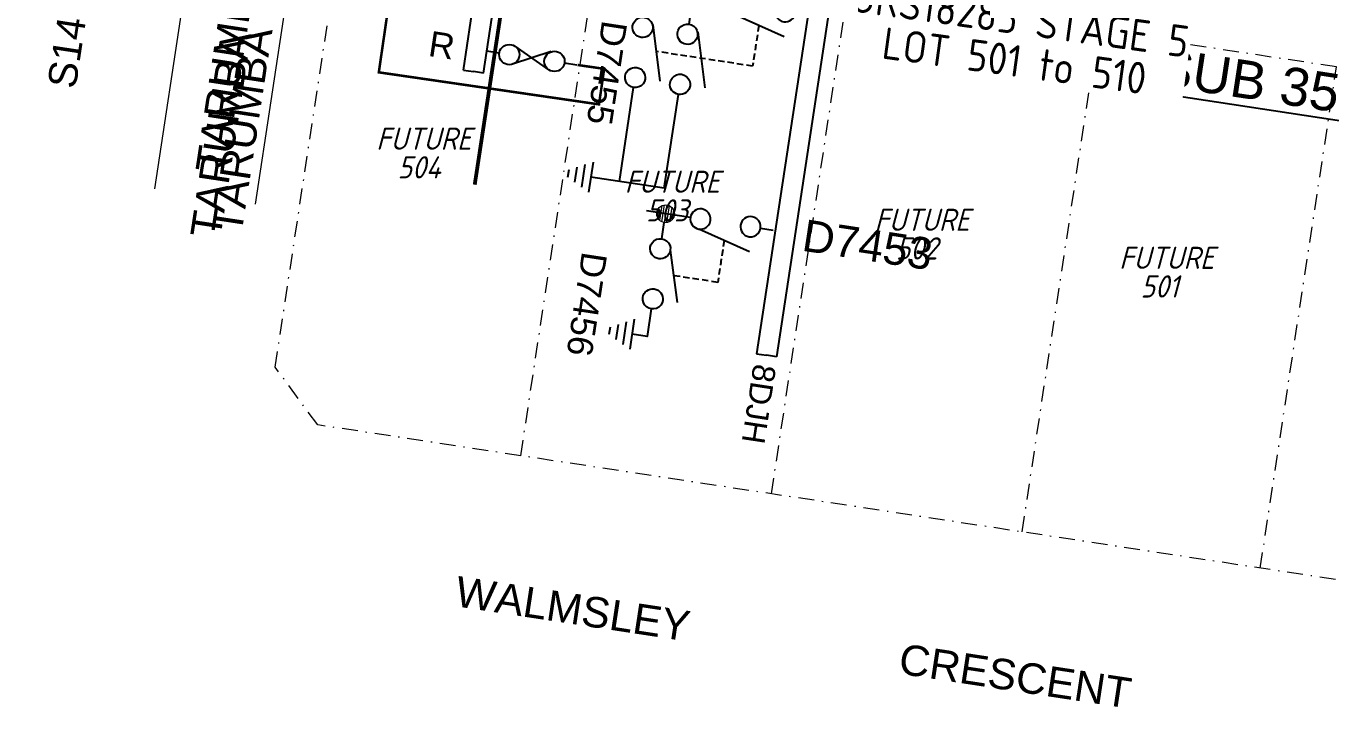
# Model space of a CAD drawing. Header units: metres. Extents: x 277548 to 280124, y 6243677 to 6246862.
# Drawn here: x 278800.7 to 278903.6, y 6244935.4 to 6244989.1 of the extents above; entities that cross this region are included whole.
import ezdxf
from ezdxf.enums import TextEntityAlignment as Align

# ---------------------------------------------------------------- set-up
doc = ezdxf.new("R2010")
doc.units = ezdxf.units.M
for name, pattern in [('A', [0]), ('Cable New OH', [6, 4, -2]), ('CENTERX2', [4, 2.5, -0.5, 0.5, -0.5]), ('DASHDOT2', [0.5, 0.25, -0.125, 0, -0.125]), ('DASHED', [0.75, 0.5, -0.25]), ('DIVIDE', [1.25, 0.5, -0.25, 0, -0.25, 0, -0.25])]:
    doc.linetypes.add(name, pattern=pattern)
doc.layers.get('0').update_dxf_attribs({"color": 6})
for name, color, linetype, lineweight, true_color in [('_User ZKERB-3-1', 7, 'Continuous', 0, 0x949494), ('_User ZROAD NAMES', 7, 'Continuous', 0, 0xa50000), ('_User ZSTG4-1-1', 7, 'Continuous', 0, 0x0000f0), ('_User ZSTG5-1-1', 7, 'Continuous', 0, 0x0000f0)]:
    doc.layers.add(name, color=color, linetype=linetype, lineweight=lineweight, true_color=true_color)
doc.layers.add('_User ZSTG5-1-5', color=7, linetype='Continuous', lineweight=0)
for name, color, linetype in [('Equip_HV_NEW', 2, 'Continuous'), ('Equip_LV_NEW', 2, 'Continuous'), ('Mains_HV_NEW_U72', 2, 'Continuous'), ('Mains_LV_NEW_T84', 2, 'Continuous'), ('Notes', 7, 'Continuous'), ('Notes_HV_MISC', 7, 'Continuous'), ('Notes_LV_MISC', 7, 'Continuous'), ('Sub_LV_NEW', 2, 'Continuous')]:
    doc.layers.add(name, color=color, linetype=linetype)
doc.styles.add('ARIAL', font='arial.ttf', dxfattribs={"height": 2})
doc.styles.add('iecARIAL', font='arial.ttf', dxfattribs={"height": 2})
doc.styles.add('ieISOCP', font='isocp.shx')
doc.styles.add('IESYMBOL1', font='isocp.shx')
doc.styles.get("Standard").update_dxf_attribs({"font": 'arial.ttf'})
doc.styles.add('SWG_LABEL', font='arial.ttf')
doc.styles.add('SWITCH_LABEL', font='arial.ttf', dxfattribs={"height": 2.5})
doc.linetypes.add('Cable New UG', pattern='A,7,-0.25,["x",Standard,S=2,R=0,X=0.2,Y=-0.8],-2.1', length=9.35)

# ---------------------------------------------------------------- blocks, each defined once
blk = doc.blocks.new('SWG_SIE_TRF_NOES_NEW')
for p, q in [((7.01, 0.8), (2.79, 1.95)), ((14.68, 0), (20.54, 0))]:
    blk.add_line(p, q)
at = {"linetype": 'DASHED'}
blk.add_lwpolyline([(4.9, 1.38), (4.9, 4.64), (12.61, 4.64)], dxfattribs=at)
for points in [[(2.2, 0.01), (1.2, 0.01)], [(19.54, -0.75), (20.54, 0), (19.54, 0.75)], [(7.8, 0), (9.45, 0)]]:
    blk.add_lwpolyline(points)
for points in [[(3, -0.79, 1), (3, 0.81, 1)], [(7, -0.8, 1), (7, 0.8, 1)]]:
    blk.add_lwpolyline(points, format="xyb", close=True)
at = {"flags": 1}
blk.add_attdef('Z', (0, 0), '', height=0.2, dxfattribs=at)
at = {"style": 'SWITCH_LABEL', "flags": 9}
blk.add_attdef('STREET_CODE', text='', height=0.2, dxfattribs=at).set_placement((0, -0.2), align=Align.MIDDLE_LEFT)
at = {"flags": 9}
for tag, p in [('ORIENTATION', (0, -0.4)), ('SUBURB', (0, -1)), ('PARENT', (0, -0.6)), ('USAGE', (0, -0.8)), ('STREETNAME', (0, -1.2)), ('OPERATED_BY', (0, -2.11)), ('LOCATION', (0, -1.4)), ('NOTES', (0, -1.6)), ('OWNED_BY', (0, -1.89)), ('MAINTAINED_BY', (0, -2.32))]:
    blk.add_attdef(tag, text='', height=0.2, dxfattribs=at).set_placement(p, align=Align.MIDDLE_LEFT)
blk = doc.blocks.new('SWG_FUSE_NEW')
for points in [[(1.15, 0.72), (4.04, -0.71)], [(1.16, -0.72), (4.04, 0.73)]]:
    blk.add_lwpolyline(points)
for centre in [(0.8, 0), (4.4, 0.01)]:
    blk.add_circle(centre, 0.8)
blk = doc.blocks.new('SWG_SIE_TRF_NEW')
at = {"linetype": 'CENTERX2'}
blk.add_blockref('SWG_SIE_TRF_NOES_NEW', (0, 0), dxfattribs=at)
at = {"linetype": 'CENTERX2', "rotation": 180}
blk.add_blockref('SWG_FUSE_NEW', (14.68, 0), dxfattribs=at)
at = {"style": 'IESYMBOL1'}
blk.add_text('TRF', height=2.5, rotation=89.9826, dxfattribs=at).set_placement((22.51, -0.05), align=Align.MIDDLE_CENTER)
blk = doc.blocks.new('SWG_SIE_SU_NEW')
blk.add_line((5.81, 0.79), (1.59, 1.94))
at = {"linetype": 'A', "lineweight": 0}
for p, q in [((7.98, 0.35), (7.98, -0.37)), ((8.18, -0.58), (8.18, 0.56)), ((8.38, 0.66), (8.38, -0.68)), ((8.58, -0.71), (8.58, 0.69)), ((8.78, 0.66), (8.78, -0.68)), ((8.98, -0.59), (8.98, 0.56)), ((9.18, 0.35), (9.18, -0.38))]:
    blk.add_line(p, q, dxfattribs=at)
at = {"linetype": 'DASHED'}
blk.add_lwpolyline([(3.7, 1.36), (3.7, 4.73), (7.22, 4.73)], dxfattribs=at)
for points in [[(1, 0), (0, 0)], [(6.6, -0.01), (10.1, -0.01)]]:
    blk.add_lwpolyline(points)
for points in [[(1.8, -0.8, 1), (1.8, 0.8, 1)], [(5.8, -0.81, 1), (5.8, 0.79, 1)]]:
    blk.add_lwpolyline(points, format="xyb", close=True)
at = {"linetype": 'A', "lineweight": 0}
blk.add_circle((8.58, -0.01), 0.7, dxfattribs=at)
at = {"style": 'SWG_LABEL', "flags": 8}
blk.add_attdef('ASSET_NUM', text='', height=2.5, rotation=179.9544, dxfattribs=at).set_placement((-2.4, 0.01), align=Align.MIDDLE_LEFT)
at = {"flags": 1}
blk.add_attdef('Z', (0, 0), '', height=0.2, dxfattribs=at)
at = {"style": 'SWITCH_LABEL', "flags": 9}
blk.add_attdef('STREET_CODE', text='', height=0.2, dxfattribs=at).set_placement((0, 0), align=Align.MIDDLE_LEFT)
at = {"flags": 9}
for tag, p in [('ORIENTATION', (0, -0.2)), ('SUBURB', (0, -0.8)), ('STREETNAME', (0, -1)), ('PARENT', (0, -0.4)), ('USAGE', (0, -0.6)), ('OPERATED_BY', (-0.01, -1.84)), ('OWNED_BY', (-0.01, -1.62)), ('MAINTAINED_BY', (-0.01, -2.05)), ('LOCATION', (0, -1.2)), ('NOTES', (0, -1.4))]:
    blk.add_attdef(tag, text='', height=0.2, dxfattribs=at).set_placement(p, align=Align.MIDDLE_LEFT)
blk = doc.blocks.new('SWG_SIE_TRS_ES_1_NEW')
for p, q in [((-6.1, 4.33), (-1.8, 5.55)), ((-6.1, 0.75), (-1.8, 1.97)), ((5.3, -2.29), (7.7, -2.29)), ((5.6, -2.89), (7.4, -2.89)), ((5.9, -3.49), (7.1, -3.49)), ((6.21, -4.09), (6.81, -4.09))]:
    blk.add_line(p, q)
for points in [[(-5.79, 2.76, -1), (-5.79, 4.36, -1)], [(-1.79, 2.77, -1), (-1.79, 4.37, -1)], [(-5.79, -0.82, -1), (-5.79, 0.78, -1)], [(-1.79, -0.81, -1), (-1.79, 0.79, -1)]]:
    blk.add_lwpolyline(points, format="xyb", close=True)
for points in [[(-6.59, 3.56), (-7.89, 3.56)], [(6.5, 3.57), (-0.99, 3.57)], [(6.5, 3.57), (6.5, -2.29)], [(-6.59, -0.02), (-7.89, -0.02)], [(6.5, -0.01), (-0.99, -0.01)]]:
    blk.add_lwpolyline(points)
at = {"flags": 1}
blk.add_attdef('Z', (0, 0), '', height=0.2, dxfattribs=at)
at = {"style": 'SWG_LABEL', "flags": 8}
blk.add_attdef('ASSET_NUM', text='', height=2.5, dxfattribs=at).set_placement((-1.81, -2.26), align=Align.MIDDLE_CENTER)
at = {"style": 'SWITCH_LABEL', "flags": 9}
blk.add_attdef('STREET_CODE', text='', height=0.2, dxfattribs=at).set_placement((0, -0.2), align=Align.MIDDLE_LEFT)
at = {"flags": 9}
for tag, p in [('ORIENTATION', (0, -0.4)), ('SUBURB', (0, -1)), ('PARENT', (0, -0.6)), ('USAGE', (0, -0.8)), ('STREETNAME', (0, -1.2)), ('LOCATION', (0, -1.4)), ('NOTES', (0, -1.6)), ('OWNED_BY', (0.01, -1.8)), ('OPERATED_BY', (0.01, -2.03)), ('MAINTAINED_BY', (0, -2.23))]:
    blk.add_attdef(tag, text='', height=0.2, dxfattribs=at).set_placement(p, align=Align.MIDDLE_LEFT)
blk = doc.blocks.new('SWG_SIE_ES_NEW')
for p, q in [((-5.79, 0.78), (-1.79, 1.93)), ((0.01, -1.21), (2.41, -1.21)), ((0.31, -1.81), (2.11, -1.81)), ((0.61, -2.41), (1.81, -2.41)), ((0.92, -3.01), (1.52, -3.01))]:
    blk.add_line(p, q)
for points in [[(-5.79, -0.82, -1), (-5.79, 0.78, -1)], [(-1.79, -0.81, -1), (-1.79, 0.79, -1)]]:
    blk.add_lwpolyline(points, format="xyb", close=True)
for points in [[(-6.59, -0.02), (-7.89, -0.02)], [(-0.99, -0.01), (1.21, -0.01), (1.21, -1.21)]]:
    blk.add_lwpolyline(points)
at = {"flags": 1}
blk.add_attdef('Z', (0, 0), '', height=0.2, dxfattribs=at)
at = {"style": 'SWITCH_LABEL', "flags": 9}
blk.add_attdef('STREET_CODE', text='', height=0.2, dxfattribs=at).set_placement((0, -0.2), align=Align.MIDDLE_LEFT)
at = {"flags": 9}
for tag, p in [('ORIENTATION', (0, -0.4)), ('SUBURB', (0, -1)), ('PARENT', (0, -0.6)), ('USAGE', (0, -0.8)), ('STREETNAME', (0, -1.2)), ('OPERATED_BY', (0, -2.01)), ('LOCATION', (0, -1.4)), ('NOTES', (0, -1.6)), ('OWNED_BY', (0, -1.78)), ('MAINTAINED_BY', (0, -2.21))]:
    blk.add_attdef(tag, text='', height=0.2, dxfattribs=at).set_placement(p, align=Align.MIDDLE_LEFT)
at = {"style": 'ARIAL', "flags": 8}
blk.add_attdef('ASSET_NUM', text='', height=2, dxfattribs=at).set_placement((14.3, -5.09), align=Align.MIDDLE_RIGHT)
blk = doc.blocks.new('*U78')
for p, q in [((-1.6, 0), (-1.6, 54.05)), ((-1.6, 54.05), (-0.8, 54.05)), ((0, 54.05), (-0.8, 54.05)), ((0, 0), (0, 54.05)), ((-1.6, 0), (-0.8, 0)), ((0, 0), (-0.8, 0))]:
    blk.add_line(p, q)
at = {"style": 'ARIAL'}
blk.add_attdef('SWG_TYPE', text='', height=1.8, rotation=90, dxfattribs=at).set_placement((-0.8, 54.8), align=Align.MIDDLE_LEFT)
blk.add_attdef('SUB_TYPE', text='', height=1.8, rotation=90, dxfattribs=at).set_placement((-0.8, -0.76), align=Align.MIDDLE_RIGHT)
blk = doc.blocks.new('*U124')
at = {"layer": 'Sub_LV_NEW'}
for p, q in [((-1.6, 0), (-1.6, 19.48)), ((-1.6, 19.48), (-0.8, 19.48)), ((0, 19.48), (-0.8, 19.48)), ((0, 0), (0, 19.48)), ((-1.6, 0), (-0.8, 0)), ((0, 0), (-0.8, 0))]:
    blk.add_line(p, q, dxfattribs=at)
blk = doc.blocks.new('PILLAR_NEW')
for tag, height, flags, p in [('ASSET_NUM', 2.25, 8, (2, 4)), ('STREET_CODE', 0.2, 9, (1.5, 2)), ('OWNED_BY', 0.2, 9, (1.5, 1.8))]:
    blk.add_attdef(tag, text='', height=height, dxfattribs=dict(flags=flags)).set_placement(p, align=Align.MIDDLE_LEFT)
blk.add_wipeout([(-2.47, 0.99), (2.47, 0.99), (2.47, -0.99), (-2.47, -0.99)])
at = {"lineweight": -3}
blk.add_lwpolyline([(-2.47, 0.99), (2.47, 0.99), (2.47, -0.99), (-2.47, -0.99)], close=True, dxfattribs=at)
for tag, flags, p in [('OPERATED_BY', 9, (1.5, 1.6)), ('STATE', 9, (1.5, 1.2)), ('SUPPORT_TYPE', 9, (1.5, 1)), ('MAINTAINED_BY', 9, (1.5, 1.4)), ('SUBURB', 9, (1.5, 0.2)), ('STREETNAME', 9, (1.5, 0)), ('USAGE', 9, (1.5, 0.8)), ('LEGEND', 9, (1.5, 0.6)), ('PARENT', 9, (1.5, 0.4)), ('Z', 1, (1.5, -0.6)), ('LOCATION', 9, (1.5, -0.2)), ('NOTES', 9, (1.5, -0.4))]:
    blk.add_attdef(tag, text='', height=0.2, dxfattribs=dict(flags=flags)).set_placement(p, align=Align.MIDDLE_LEFT)
blk = doc.blocks.new('LV_UG_DFUSE_CLOSED_NEW')
for points in [[(1, 0), (0, 0)], [(5.04, 0.73), (2.16, -0.72)], [(5.05, -0.71), (2.16, 0.72)], [(6.2, 0.01), (7.2, 0.01)]]:
    blk.add_lwpolyline(points)
for centre in [(1.8, 0), (5.4, 0.01)]:
    blk.add_circle(centre, 0.8)
for tag, flags, p in [('ACTUAL_STATUS', 9, (1.5, 0)), ('CONSTRUCTED_VOLTAGE', 9, (1.5, -0.2)), ('OPERATED_BY', 9, (1.5, -0.6)), ('OWNED_BY', 9, (1.5, -1)), ('NO_PHASES', 9, (1.5, -0.4)), ('MAINTAINED_BY', 9, (1.5, -0.8)), ('OPERATING_VOLTAGE', 9, (1.5, -1.2)), ('ORIENTATION', 9, (1.5, -1.4)), ('STATE', 9, (1.5, -1.6)), ('SWITCH_TYPE', 9, (1.5, -1.8)), ('USAGE', 9, (1.5, -2)), ('Z', 1, (1.5, -2.4)), ('NOTES', 9, (1.5, -2.2))]:
    blk.add_attdef(tag, text='', height=0.2, dxfattribs=dict(flags=flags)).set_placement(p, align=Align.MIDDLE_LEFT)

msp = doc.modelspace()

# ---------------------------------------------------------------- linework, layer by layer
at = {"layer": '_User ZKERB-3-1', "linetype": 'Continuous'}
for p, q in [((278826.57344, 6245026.49152), (278818.75526, 6244975.066)), ((278810.84614, 6244976.26842), (278817.46191, 6245019.78482))]:
    msp.add_line(p, q, dxfattribs=at)
at = {"layer": '_User ZSTG4-1-1', "color": 252, "linetype": 'DASHDOT2', "ltscale": 5, "true_color": 0x878787}
msp.add_line((278898.03828, 6244946.33968), (278904.05037, 6244985.88528), dxfattribs=at)
at = {"layer": '_User ZSTG5-1-1', "color": 252, "linetype": 'DASHDOT2', "ltscale": 5, "true_color": 0x878787}
for p, q in [((278891.27829, 6245028.28663), (278885.2662, 6244988.74103)), ((278820.33919, 6244962.19818), (278825.75007, 6244997.78922)), ((278820.33919, 6244962.19818), (278825.75007, 6244997.78922)), ((278839.70851, 6244955.20751), (278845.7206, 6244994.75312)), ((278859.48131, 6244952.20147), (278865.4934, 6244991.74707)), ((278885.2662, 6244988.74103), (278865.4934, 6244991.74707)), ((278879.25411, 6244949.19542), (278885.2662, 6244988.74103)), ((278904.05037, 6244985.88528), (278885.2662, 6244988.74103)), ((278823.69254, 6244957.64241), (278820.33919, 6244962.19818)), ((278916.82244, 6244943.48394), (278823.69254, 6244957.64241))]:
    msp.add_line(p, q, dxfattribs=at)
at = {"layer": 'Mains_HV_NEW_U72', "color": 10, "linetype": 'Cable New UG', "lineweight": 35, "ltscale": 0.75, "flags": 128}
msp.add_lwpolyline([(278692.40182, 6245057.00445, 0.3, 0.3, 0), (278800.75274, 6245040.53193, 0.3, 0.3, 0), (278814.08156, 6245030.81626, 0.3, 0.3, 0), (278809.10553, 6244998.08553, 0.3, 0.3, 0), (278838.66495, 6244993.59163, 0.3, 0.3, 0), (278836.08122, 6244976.59666, 0, 0, 0), (278851.13332, 6244974.3083, 0, 0, 0), (278851.13298, 6244974.30835, 0, 0, 0)], format="xyseb", dxfattribs=at)
at = {"layer": 'Mains_LV_NEW_T84', "color": 170, "linetype": 'Cable New UG', "ltscale": 0.75, "const_width": 0.2, "flags": 128}
msp.add_lwpolyline([(278809.13333, 6244998.30608), (278809.94808, 6245003.7122), (278811.9288, 6245003.40774), (278811.1071, 6244998.00883), (278823.96938, 6244996.05632), (278823.96938, 6244996.05632), (278829.9253, 6244995.15085), (278828.51473, 6244985.45949), (278845.88255, 6244982.93163), (278846.2906, 6244985.7352), (278844.19547, 6244986.04014)], dxfattribs=at)

# ---------------------------------------------------------------- block references
at = {"layer": 'Equip_HV_NEW', "linetype": 'CENTERX2', "rotation": 171.3555559646956}
msp.add_blockref('*U78', (278866.41668, 6245016.69041), dxfattribs=at).add_auto_attribs({'SUB_TYPE': 'PS', 'SWG_TYPE': '8DJH'})
at = {"layer": 'Equip_HV_NEW', "linetype": 'CENTERX2'}
ref = msp.add_blockref('SWG_SIE_TRF_NEW', (278863.54248, 6244989.80163), dxfattribs=dict(at, rotation=171.3555559646956))
ref.add_attrib('ASSET_NUM', 'D7452', dxfattribs={"layer": '0', "height": 2.5, "rotation": 351.3099298, "style": 'SWG_LABEL'}).set_placement((278866.40955, 6244989.36575), align=Align.MIDDLE_LEFT)
ref = msp.add_blockref('SWG_SIE_TRS_ES_1_NEW', (278848.47543, 6244983.27911), dxfattribs=dict(at, rotation=261.3555559646957))
ref.add_attrib('ASSET_NUM', 'D7455', dxfattribs={"layer": '0', "height": 2, "rotation": 261.355556, "style": 'SWG_LABEL'}).set_placement((278846.50961, 6244985.41126), align=Align.MIDDLE_CENTER)
ref = msp.add_blockref('SWG_SIE_SU_NEW', (278859.61592, 6244973.00699), dxfattribs=dict(at, rotation=171.3555559646956))
ref.add_attrib('ASSET_NUM', 'D7453', dxfattribs={"layer": '0', "height": 2.5, "rotation": 351.3099298, "style": 'SWG_LABEL'}).set_placement((278861.98691, 6244972.63482), align=Align.MIDDLE_LEFT)
ref = msp.add_blockref('SWG_SIE_ES_NEW', (278849.86535, 6244965.81143), dxfattribs=dict(at, rotation=261.3555559646957))
ref.add_attrib('ASSET_NUM', 'D7456', dxfattribs={"layer": '0', "height": 2, "rotation": 261.355556, "style": 'ARIAL'}).set_placement((278844.30719, 6244963.09132), align=Align.MIDDLE_RIGHT)
at = {"layer": 'Equip_LV_NEW', "linetype": 'Cable New OH', "rotation": 351.3555570117112}
for name, p in [('*U124', (278836.76362, 6244985.39617)), ('LV_UG_DFUSE_CLOSED_NEW', (278837.02709, 6244987.12923))]:
    msp.add_blockref(name, p, dxfattribs=at)

# ---------------------------------------------------------------- texts
at = {"layer": '_User ZROAD NAMES', "color": 7, "insert": (278816.04301, 6244972.27854), "char_height": 2.4, "attachment_point": 7, "rotation": 81.3555561, "line_spacing_factor": 0.6}
msp.add_mtext('{\\fArial|b0|i0|c0|p39;TARUMBA                    CIRCUIT}', dxfattribs=at)
at = {"layer": '_User ZSTG5-1-5', "color": 252, "lineweight": 5, "true_color": 0x878787, "style": 'ieISOCP', "oblique": 15}
for s, p in [('FUTURE', (278828.31154, 6244979.34975)), ('504', (278829.99087, 6244977.09163)), ('FUTURE', (278847.91154, 6244975.94975)), ('503', (278849.59087, 6244973.69163)), ('FUTURE', (278867.61154, 6244972.94975)), ('502', (278869.29087, 6244970.69163)), ('FUTURE', (278886.91154, 6244969.94975)), ('501', (278888.59087, 6244967.69163))]:
    msp.add_text(s, height=1.75, dxfattribs=at).set_placement(p)
at = {"layer": 'Equip_LV_NEW', "insert": (278832.33963, 6244986.76184), "char_height": 2, "width": 1.1318539, "attachment_point": 7, "rotation": 351.355557, "style": 'iecARIAL'}
msp.add_mtext('R', dxfattribs=at)
at = {"layer": 'Notes_HV_MISC', "color": 7, "linetype": 'DIVIDE'}
msp.add_text('%%UPM SUB 35696', height=3, rotation=351.3555561, dxfattribs=at).set_placement((278882.39376, 6244985.59413))
at = {"layer": 'Notes_HV_MISC', "color": 7, "char_height": 2.4, "attachment_point": 7, "line_spacing_factor": 0.6}
for s, insert, rotation in [('{\\fArial|b0|i0|c0|p39;TARUMBA                  CIRCUIT}', (278817.70765, 6244972.59942), 81.3555561), ('{\\fArial|b0|i0|c0|p39;WALMSLEY                  CRESCENT}', (278834.4229, 6244943.31628), 351.3555561)]:
    msp.add_mtext(s, dxfattribs=dict(at, insert=insert, rotation=rotation))
at = {"layer": 'Notes_LV_MISC', "color": 7, "insert": (278816.4591, 6244977.41291), "char_height": 2.4, "attachment_point": 7, "rotation": 81.3555561, "line_spacing_factor": 0.6}
msp.add_mtext('{\\fArial|b0|i0|c0|p39;TARUMBA      CIRCUIT}', dxfattribs=at)

# ---------------------------------------------------------------- next in the draw order: block references
at = {"layer": 'Notes_LV_MISC'}
ref = msp.add_blockref('PILLAR_NEW', (278809.13893, 6244998.30524), dxfattribs=dict(at, rotation=81.34076326586498))
ref.add_attrib('ASSET_NUM', 'S146628', dxfattribs={"layer": '0', "height": 2.25, "rotation": 81.3407633}).set_placement((278803.47591, 6244984.26031), align=Align.MIDDLE_LEFT)

# ---------------------------------------------------------------- next in the draw order: texts
at = {"layer": 'Notes', "color": 252, "true_color": 0x878787, "insert": (278879.10873, 6244989.67714), "char_height": 2.5, "attachment_point": 5, "rotation": 352.1388568, "line_spacing_factor": 0.8, "style": 'ARIAL', "bg_fill": 3, "box_fill_scale": 1.05, "bg_fill_color": 256, "bg_fill_transparency": 0}
msp.add_mtext('{\\Fisocp|c0;FUTURE\\PURS18285 STAGE 5\\PLOT 501 to 510}', dxfattribs=at)

doc.saveas('drawing.dxf')
